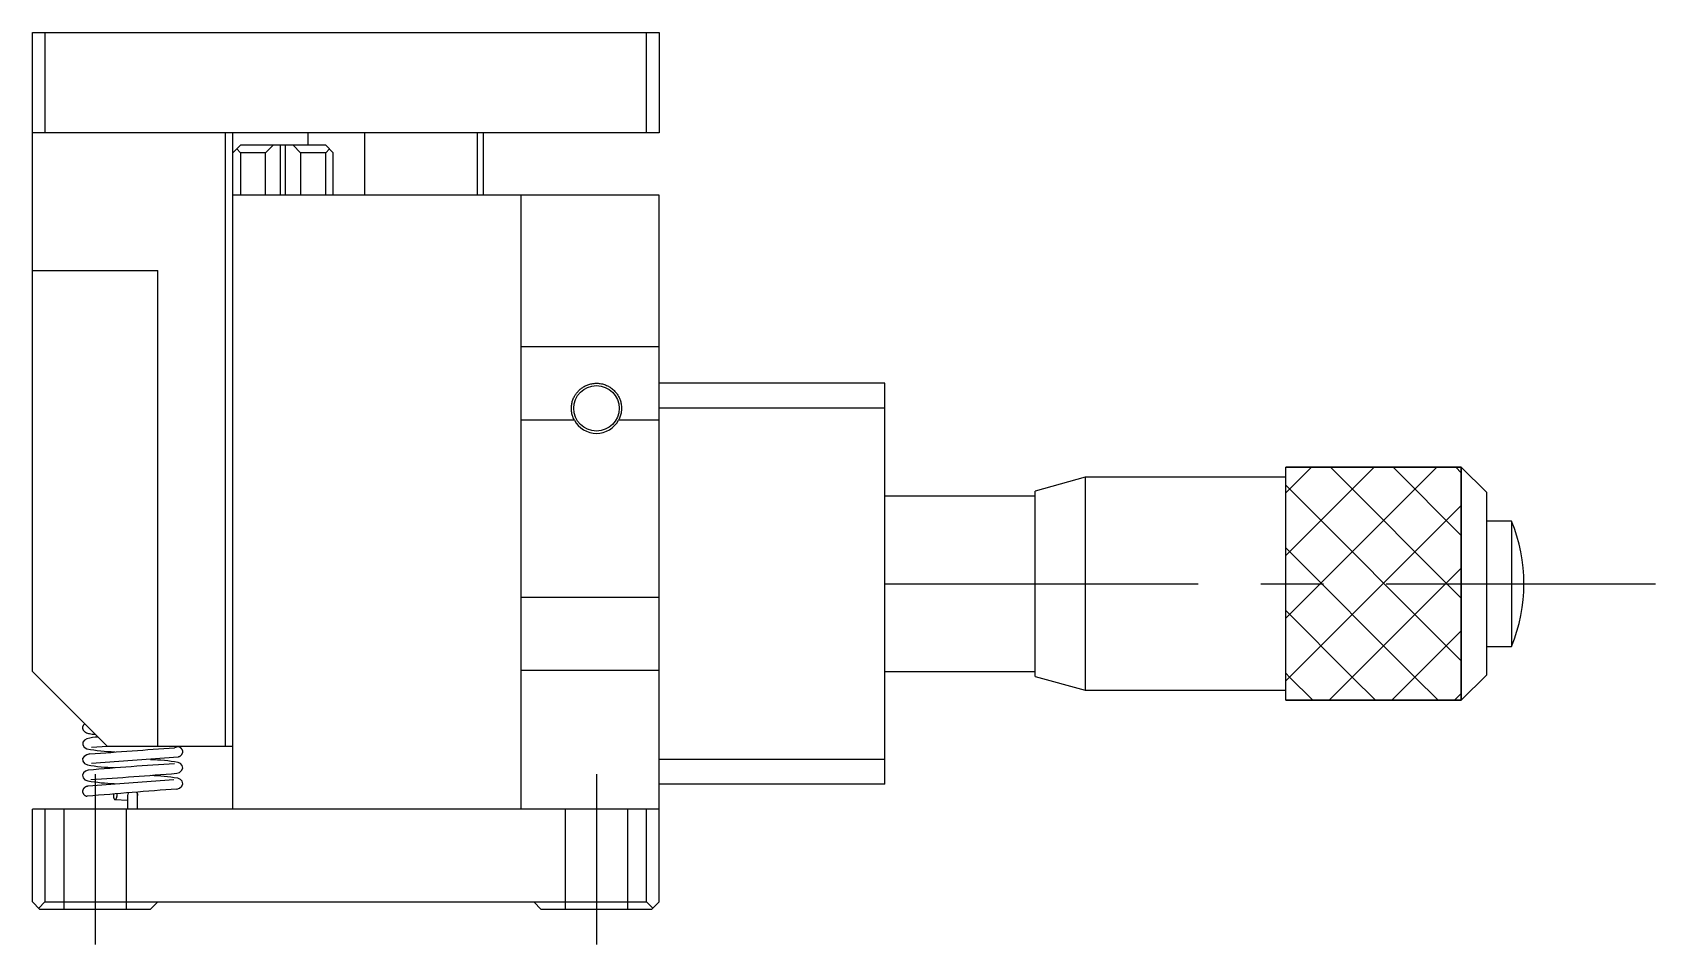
# Model space of a CAD drawing. Extents: x -35 to 326, y 23 to 241.
# Drawn here: x 91.3 to 156, y 60.2 to 96.6 of the extents above; entities that cross this region are included whole.
import ezdxf

# ---------------------------------------------------------------- set-up
doc = ezdxf.new("R2010")
doc.units = 0
doc.header["$LTSCALE"] = 10
doc.linetypes.add('CENTER', pattern=[2, 1.25, -0.25, 0.25, -0.25])
doc.linetypes.add('DASHED', pattern=[3.5, 2, -1.5])
doc.layers.get('0').update_dxf_attribs({"linetype": 'CONTINUOUS'})
doc.layers.add('CENTER', color=1, linetype='CENTER')

msp = doc.modelspace()

# ---------------------------------------------------------------- linework, layer by layer
at = {"color": 7, "linetype": 'CONTINUOUS'}
for p, q in [((91.299243, 96.612452), (116.299243, 96.612452)), ((91.299243, 71.112452), (91.299243, 96.612452)), ((91.799243, 96.612452), (91.799243, 92.612452)), ((115.799243, 92.612452), (115.799243, 96.612452)), ((116.299243, 96.612452), (116.299243, 92.612452)), ((116.299243, 92.612452), (91.299243, 92.612452)), ((98.999243, 68.112452), (98.999243, 92.612452)), ((99.299243, 65.612452), (99.299243, 92.612452)), ((102.299243, 92.112452), (102.299243, 92.612452)), ((104.549243, 92.612452), (104.549243, 90.112452)), ((109.049243, 90.112452), (109.049243, 92.612452)), ((109.299243, 90.112452), (109.299243, 92.612452)), ((99.599243, 92.112452), (99.299243, 91.812452)), ((99.449243, 91.962452), (99.599243, 91.812452)), ((102.999243, 92.112452), (99.599243, 92.112452)), ((100.600194, 91.812452), (100.900194, 92.112452)), ((101.199243, 90.112452), (101.199243, 92.112452)), ((101.399243, 90.112452), (101.399243, 92.112452)), ((101.698291, 92.112452), (101.998291, 91.812452)), ((102.999243, 92.112452), (103.299243, 91.812452)), ((102.999243, 91.812452), (103.149243, 91.962452)), ((100.600194, 91.812452), (99.599243, 91.812452)), ((99.599243, 91.812452), (99.599243, 90.112452)), ((100.600194, 90.112452), (100.600194, 91.812452)), ((102.999243, 91.812452), (101.998291, 91.812452)), ((101.998291, 91.812452), (101.998291, 90.112452)), ((102.999243, 90.112452), (102.999243, 91.812452)), ((103.299243, 90.112452), (103.299243, 91.812452)), ((116.299243, 90.112452), (99.299243, 90.112452)), ((110.799243, 65.612452), (110.799243, 90.112452)), ((116.299243, 61.912452), (116.299243, 90.112452)), ((91.299243, 87.112452), (96.299243, 87.112452)), ((96.299243, 68.112452), (96.299243, 87.112452)), ((110.799243, 84.082146), (116.299243, 84.082146)), ((112.99987, 82.213287), (113.017474, 82.236021)), ((113.017474, 82.236021), (113.039653, 82.262853)), ((113.039653, 82.262853), (113.062801, 82.288952)), ((113.062801, 82.288952), (113.086872, 82.314256)), ((113.086872, 82.314256), (113.120594, 82.346915)), ((113.120594, 82.346915), (113.147167, 82.370606)), ((113.147167, 82.370606), (113.17283, 82.391944)), ((113.17283, 82.391944), (113.199206, 82.412425)), ((113.199206, 82.412425), (113.224406, 82.430721)), ((113.224406, 82.430721), (113.250173, 82.448229)), ((113.250173, 82.448229), (113.279766, 82.466936)), ((113.279766, 82.466936), (113.310002, 82.484601)), ((113.310002, 82.484601), (113.346649, 82.504169)), ((113.346649, 82.504169), (113.384083, 82.522201)), ((113.384083, 82.522201), (113.421726, 82.538455)), ((113.421726, 82.538455), (113.460006, 82.553154)), ((113.460006, 82.553154), (113.499025, 82.566323)), ((113.499025, 82.566323), (113.538553, 82.577875)), ((113.538553, 82.577875), (113.57871, 82.587832)), ((113.57871, 82.587832), (113.619244, 82.596119)), ((113.619244, 82.596119), (113.660263, 82.602747)), ((113.660263, 82.602747), (113.701523, 82.607666)), ((113.701523, 82.607666), (113.743212, 82.610881)), ((113.743212, 82.610881), (113.785, 82.612351)), ((113.785, 82.612351), (113.826996, 82.612067)), ((113.826996, 82.612067), (113.868944, 82.61002)), ((113.868944, 82.61002), (113.91097, 82.606191)), ((113.91097, 82.606191), (113.952796, 82.600593)), ((113.952796, 82.600593), (113.994534, 82.593197)), ((113.994534, 82.593197), (114.035922, 82.58404)), ((114.035922, 82.58404), (114.077816, 82.572867)), ((114.077816, 82.572867), (114.119187, 82.559889)), ((114.119187, 82.559889), (114.159868, 82.545163)), ((114.159868, 82.545163), (114.199872, 82.528693)), ((114.199872, 82.528693), (114.237898, 82.511108)), ((114.237898, 82.511108), (114.27515, 82.491948)), ((114.27515, 82.491948), (114.310064, 82.472139)), ((114.310064, 82.472139), (114.344146, 82.450951)), ((114.344146, 82.450951), (114.378547, 82.427564)), ((114.378547, 82.427564), (114.411929, 82.402779)), ((114.411929, 82.402779), (114.444378, 82.376521)), ((114.444378, 82.376521), (114.475676, 82.348957)), ((114.475676, 82.348957), (114.505915, 82.319993)), ((114.505915, 82.319993), (114.534876, 82.289832)), ((114.534876, 82.289832), (114.562634, 82.258388)), ((114.562634, 82.258388), (114.588995, 82.225879)), ((125.299243, 82.612453), (116.299243, 82.612452)), ((125.299243, 66.612452), (125.299243, 82.612453)), ((112.799459, 81.633142), (112.801238, 81.675585)), ((112.799471, 81.591153), (112.799459, 81.633142)), ((112.801211, 81.549737), (112.799471, 81.591153)), ((112.801238, 81.675585), (112.805099, 81.72051)), ((112.805099, 81.72051), (112.811062, 81.765748)), ((112.811062, 81.765748), (112.817782, 81.804114)), ((112.817782, 81.804114), (112.826017, 81.842303)), ((112.826017, 81.842303), (112.835827, 81.880464)), ((112.835827, 81.880464), (112.846999, 81.917788)), ((112.846999, 81.917788), (112.859712, 81.954916)), ((112.859712, 81.954916), (112.873623, 81.990907)), ((112.873623, 81.990907), (112.889008, 82.026546)), ((112.889008, 82.026546), (112.905601, 82.061233)), ((112.905601, 82.061233), (112.923605, 82.09542)), ((112.923605, 82.09542), (112.937362, 82.119563)), ((112.937362, 82.119563), (112.951826, 82.143381)), ((112.951826, 82.143381), (112.967046, 82.166932)), ((112.967046, 82.166932), (112.982958, 82.190102)), ((112.982958, 82.190102), (112.99987, 82.213287)), ((114.588995, 82.225879), (114.609465, 82.198574)), ((114.609465, 82.198574), (114.628946, 82.170657)), ((114.628946, 82.170657), (114.647876, 82.141433)), ((114.647876, 82.141433), (114.665722, 82.111666)), ((114.665722, 82.111666), (114.682958, 82.080477)), ((114.682958, 82.080477), (114.699008, 82.048828)), ((114.699008, 82.048828), (114.714147, 82.016122)), ((114.714147, 82.016122), (114.72803, 81.983066)), ((114.72803, 81.983066), (114.74074, 81.949473)), ((114.74074, 81.949473), (114.754266, 81.908983)), ((114.754266, 81.908983), (114.765999, 81.868152)), ((114.765999, 81.868152), (114.775908, 81.82722)), ((114.775908, 81.82722), (114.784045, 81.786131)), ((114.784045, 81.786131), (114.7904, 81.745147)), ((114.7904, 81.745147), (114.795023, 81.704217)), ((114.795023, 81.704217), (114.797935, 81.663579)), ((114.798991, 81.590009), (114.797516, 81.553711)), ((114.797935, 81.663579), (114.799142, 81.626608)), ((114.799142, 81.626608), (114.798991, 81.590009)), ((125.299243, 81.612452), (116.299243, 81.612452)), ((112.916414, 81.142759), (110.799243, 81.142759)), ((112.804093, 81.514081), (112.801211, 81.549737)), ((112.808196, 81.478941), (112.804093, 81.514081)), ((112.813155, 81.44623), (112.808196, 81.478941)), ((112.82298, 81.395867), (112.813155, 81.44623)), ((112.835154, 81.346873), (112.82298, 81.395867)), ((112.844096, 81.316322), (112.835154, 81.346873)), ((112.853902, 81.28637), (112.844096, 81.316322)), ((112.872588, 81.236538), (112.853902, 81.28637)), ((112.893495, 81.188635), (112.872588, 81.236538)), ((112.916414, 81.142759), (112.893495, 81.188635)), ((114.702924, 81.184246), (114.682072, 81.142759)), ((116.299243, 81.142759), (114.682072, 81.142759)), ((114.720475, 81.22344), (114.702924, 81.184246)), ((114.736524, 81.263878), (114.720475, 81.22344)), ((114.749658, 81.301469), (114.736524, 81.263878)), ((114.761423, 81.340039), (114.749658, 81.301469)), ((114.771715, 81.379432), (114.761423, 81.340039)), ((114.779191, 81.413198), (114.771715, 81.379432)), ((114.785558, 81.447583), (114.779191, 81.413198)), ((114.790757, 81.482457), (114.785558, 81.447583)), ((114.794762, 81.517887), (114.790757, 81.482457)), ((114.797516, 81.553711), (114.794762, 81.517887)), ((141.299243, 79.247336), (141.299243, 79.262453)), ((148.299243, 74.237812), (148.299243, 79.262453)), ((149.299243, 78.262453), (148.299243, 79.262453)), ((133.299243, 78.862453), (131.299243, 78.312453)), ((141.299243, 78.862453), (133.299243, 78.862453)), ((133.299243, 78.862453), (133.299243, 70.362453)), ((131.299243, 78.112453), (125.299243, 78.112452)), ((131.299243, 70.912453), (131.299243, 78.312453)), ((149.299243, 78.262453), (149.299243, 70.962453)), ((150.299243, 77.112453), (149.299243, 77.112453)), ((150.299243, 77.112453), (150.299243, 72.112453)), ((110.799243, 74.082146), (116.299243, 74.082146)), ((149.299243, 72.112453), (150.299243, 72.112453)), ((91.299243, 71.112452), (94.299243, 68.112452)), ((116.299243, 71.142759), (110.799243, 71.142759)), ((125.299243, 71.112452), (131.299243, 71.112453)), ((131.299243, 70.912453), (133.299243, 70.362453)), ((148.299243, 69.962453), (149.299243, 70.962453)), ((133.299243, 70.362453), (141.299243, 70.362453)), ((93.296055, 68.870432), (93.295894, 68.865175)), ((93.295894, 68.865175), (93.295904, 68.85993)), ((93.295904, 68.85993), (93.296081, 68.854699)), ((93.296391, 68.875697), (93.296055, 68.870432)), ((93.296081, 68.854699), (93.296422, 68.849486)), ((93.296906, 68.880967), (93.296391, 68.875697)), ((93.296422, 68.849486), (93.29703, 68.843369)), ((93.298037, 68.889037), (93.296906, 68.880967)), ((93.29703, 68.843369), (93.297857, 68.837284)), ((93.297857, 68.837284), (93.298899, 68.831237)), ((93.299568, 68.897035), (93.298037, 68.889037)), ((93.298899, 68.831237), (93.300152, 68.825231)), ((93.30146, 68.904847), (93.299568, 68.897035)), ((93.300152, 68.825231), (93.302344, 68.816576)), ((93.303685, 68.912467), (93.30146, 68.904847)), ((93.302344, 68.816576), (93.304967, 68.808027)), ((93.306216, 68.919891), (93.303685, 68.912467)), ((93.304967, 68.808027), (93.308013, 68.799594)), ((93.309029, 68.927115), (93.306216, 68.919891)), ((93.308013, 68.799594), (93.311479, 68.791287)), ((93.3121, 68.934136), (93.309029, 68.927115)), ((93.311479, 68.791287), (93.31536, 68.783113)), ((93.315984, 68.942068), (93.3121, 68.934136)), ((93.31536, 68.783113), (93.319654, 68.775081)), ((93.320162, 68.949722), (93.315984, 68.942068)), ((93.319654, 68.775081), (93.324361, 68.767198)), ((93.324609, 68.957096), (93.320162, 68.949722)), ((93.324361, 68.767198), (93.33407, 68.75315)), ((93.329301, 68.964192), (93.324609, 68.957096)), ((93.334217, 68.971012), (93.329301, 68.964192)), ((93.33407, 68.75315), (93.345194, 68.739653)), ((93.339339, 68.97756), (93.334217, 68.971012)), ((93.34738, 68.986883), (93.339339, 68.97756)), ((93.345194, 68.739653), (93.357769, 68.726731)), ((93.355813, 68.995623), (93.34738, 68.986883)), ((93.364611, 69.003802), (93.355813, 68.995623)), ((93.357769, 68.726731), (93.385862, 68.703681)), ((93.373759, 69.011447), (93.364611, 69.003802)), ((93.389104, 69.02263), (93.373759, 69.011447)), ((93.385862, 68.703681), (93.417747, 68.683762)), ((93.417747, 68.683762), (93.453048, 68.666747)), ((93.453048, 68.666747), (93.491544, 68.652326)), ((93.491544, 68.652326), (93.533142, 68.640146)), ((93.533142, 68.640146), (93.577863, 68.629824)), ((93.307362, 68.287571), (93.302671, 68.180781)), ((93.302671, 68.180781), (93.361305, 68.09034)), ((93.37201, 68.370461), (93.307362, 68.287571)), ((93.361305, 68.09034), (93.474056, 68.024978)), ((93.46506, 68.420234), (93.37201, 68.370461)), ((93.589484, 68.45413), (93.46506, 68.420234)), ((93.577863, 68.629824), (93.625821, 68.62098)), ((93.690197, 68.470616), (93.589484, 68.45413)), ((93.625821, 68.62098), (93.686131, 68.612046)), ((93.656207, 68.086982), (94.288364, 68.123187)), ((93.686131, 68.612046), (93.751549, 68.604114)), ((93.807084, 68.484436), (93.690197, 68.470616)), ((93.751549, 68.604114), (93.813745, 68.597623)), ((93.916322, 68.494824), (93.807084, 68.484436)), ((99.299243, 68.112452), (94.299243, 68.112452)), ((97.079473, 68.104782), (96.960761, 68.069257)), ((97.08017, 68.108104), (97.078227, 68.11246)), ((97.086565, 68.105302), (97.079473, 68.104782)), ((97.093745, 68.105493), (97.086565, 68.105302)), ((97.101005, 68.105353), (97.093745, 68.105493)), ((97.108336, 68.104878), (97.101005, 68.105353)), ((97.115729, 68.104068), (97.108336, 68.104878)), ((97.123175, 68.10292), (97.115729, 68.104068)), ((97.130663, 68.101433), (97.123175, 68.10292)), ((97.138181, 68.099607), (97.130663, 68.101433)), ((97.146797, 68.097103), (97.138181, 68.099607)), ((97.155419, 68.094157), (97.146797, 68.097103)), ((97.164029, 68.090767), (97.155419, 68.094157)), ((97.172606, 68.086937), (97.164029, 68.090767)), ((97.181129, 68.082669), (97.172606, 68.086937)), ((97.189575, 68.077965), (97.181129, 68.082669)), ((97.197918, 68.072831), (97.189575, 68.077965)), ((97.206136, 68.067271), (97.197918, 68.072831)), ((97.214199, 68.061292), (97.206136, 68.067271)), ((97.222082, 68.054901), (97.214199, 68.061292)), ((97.229754, 68.048105), (97.222082, 68.054901)), ((97.237186, 68.040913), (97.229754, 68.048105)), ((97.244344, 68.033336), (97.237186, 68.040913)), ((97.251196, 68.025384), (97.244344, 68.033336)), ((97.256913, 68.018129), (97.251196, 68.025384)), ((97.262344, 68.010605), (97.256913, 68.018129)), ((97.267464, 68.002821), (97.262344, 68.010605)), ((97.272248, 67.994788), (97.267464, 68.002821)), ((97.276667, 67.986517), (97.272248, 67.994788)), ((93.356266, 67.723598), (93.301699, 67.635427)), ((93.301699, 67.635427), (93.307839, 67.529589)), ((93.307839, 67.529589), (93.379712, 67.435914)), ((93.462, 67.785417), (93.356266, 67.723598)), ((93.379712, 67.435914), (93.496256, 67.38136)), ((93.589574, 67.819891), (93.462, 67.785417)), ((93.650621, 67.448861), (97.111544, 67.706677)), ((97.204896, 67.435378), (97.105707, 67.481023)), ((97.111544, 67.706677), (97.119302, 67.707578)), ((97.119302, 67.707578), (97.126985, 67.708864)), ((97.126985, 67.708864), (97.134584, 67.710519)), ((97.134584, 67.710519), (97.142091, 67.712526)), ((97.142091, 67.712526), (97.149496, 67.714871)), ((97.149496, 67.714871), (97.156792, 67.717537)), ((97.156792, 67.717537), (97.165391, 67.721142)), ((97.165391, 67.721142), (97.173808, 67.725164)), ((97.173808, 67.725164), (97.182031, 67.729579)), ((97.182031, 67.729579), (97.190046, 67.734363)), ((97.190046, 67.734363), (97.197842, 67.739493)), ((97.197842, 67.739493), (97.206299, 67.745622)), ((97.275626, 67.354089), (97.204896, 67.435378)), ((97.206299, 67.745622), (97.21445, 67.752125)), ((97.21445, 67.752125), (97.222282, 67.758972)), ((97.222282, 67.758972), (97.22978, 67.766134)), ((97.22978, 67.766134), (97.23693, 67.773582)), ((97.23693, 67.773582), (97.243602, 67.781149)), ((97.243602, 67.781149), (97.249914, 67.78894)), ((97.249914, 67.78894), (97.255856, 67.79693)), ((97.255856, 67.79693), (97.261417, 67.805095)), ((97.261417, 67.805095), (97.267262, 67.814557)), ((97.267262, 67.814557), (97.272588, 67.824183)), ((97.272588, 67.824183), (97.277382, 67.83394)), ((97.292991, 67.248275), (97.275626, 67.354089)), ((97.280695, 67.978019), (97.276667, 67.986517)), ((97.277382, 67.83394), (97.281633, 67.843799)), ((97.284301, 67.969307), (97.280695, 67.978019)), ((97.281633, 67.843799), (97.284636, 67.851739)), ((97.287457, 67.960393), (97.284301, 67.969307)), ((97.284636, 67.851739), (97.287278, 67.85971)), ((97.287278, 67.85971), (97.289556, 67.867698)), ((97.289636, 67.953126), (97.287457, 67.960393)), ((97.289556, 67.867698), (97.291464, 67.87569)), ((97.29149, 67.945746), (97.289636, 67.953126)), ((97.291464, 67.87569), (97.292998, 67.883673)), ((97.293003, 67.938261), (97.29149, 67.945746)), ((97.292998, 67.883673), (97.294154, 67.891632)), ((97.294157, 67.930678), (97.293003, 67.938261)), ((97.294154, 67.891632), (97.294929, 67.899558)), ((97.294935, 67.923007), (97.294157, 67.930678)), ((97.294929, 67.899558), (97.29532, 67.907436)), ((97.295322, 67.915256), (97.294935, 67.923007)), ((97.29532, 67.907436), (97.295322, 67.915256)), ((116.299243, 67.612452), (125.299243, 67.612452)), ((93.337449, 67.067355), (93.296965, 66.968875)), ((93.296965, 66.968875), (93.322403, 66.862849)), ((93.322403, 66.862849), (93.389753, 66.787919)), ((93.421653, 67.13731), (93.337449, 67.067355)), ((93.389753, 66.787919), (93.505141, 66.740523)), ((93.518375, 67.173269), (93.421653, 67.13731)), ((96.944562, 66.783031), (93.517907, 66.527372)), ((97.056384, 67.049148), (97.165542, 67.084452)), ((97.201273, 66.802542), (97.092936, 66.850759)), ((97.165542, 67.084452), (97.25146, 67.155143)), ((97.270308, 66.727883), (97.201273, 66.802542)), ((97.25146, 67.155143), (97.292991, 67.248275)), ((97.2945, 66.624028), (97.270308, 66.727883)), ((93.29741, 66.331721), (93.297347, 66.324037)), ((93.297347, 66.324037), (93.297658, 66.316396)), ((93.297863, 66.339438), (93.29741, 66.331721)), ((93.297658, 66.316396), (93.298327, 66.308809)), ((93.298548, 66.345886), (93.297863, 66.339438)), ((93.298327, 66.308809), (93.299339, 66.301286)), ((93.299512, 66.352342), (93.298548, 66.345886)), ((93.299339, 66.301286), (93.30068, 66.293837)), ((93.300753, 66.358801), (93.299512, 66.352342)), ((93.30068, 66.293837), (93.302334, 66.286472)), ((93.302267, 66.365256), (93.300753, 66.358801)), ((93.304053, 66.371701), (93.302267, 66.365256)), ((93.302334, 66.286472), (93.304287, 66.2792)), ((93.306107, 66.37813), (93.304053, 66.371701)), ((93.304287, 66.2792), (93.306526, 66.272029)), ((93.308921, 66.385813), (93.306107, 66.37813)), ((93.306526, 66.272029), (93.309037, 66.264968)), ((93.312111, 66.393451), (93.308921, 66.385813)), ((93.309037, 66.264968), (93.312539, 66.256309)), ((93.315671, 66.401032), (93.312111, 66.393451)), ((93.312539, 66.256309), (93.316421, 66.247849)), ((93.319594, 66.408541), (93.315671, 66.401032)), ((93.316421, 66.247849), (93.320659, 66.239603)), ((93.323874, 66.415967), (93.319594, 66.408541)), ((93.320659, 66.239603), (93.32523, 66.231584)), ((93.328503, 66.423296), (93.323874, 66.415967)), ((93.32523, 66.231584), (93.330833, 66.222713)), ((93.333473, 66.430513), (93.328503, 66.423296)), ((93.330833, 66.222713), (93.336811, 66.214172)), ((93.338777, 66.437605), (93.333473, 66.430513)), ((93.336811, 66.214172), (93.343133, 66.205977)), ((93.344406, 66.444557), (93.338777, 66.437605)), ((93.343133, 66.205977), (93.349769, 66.198144)), ((93.35035, 66.451354), (93.344406, 66.444557)), ((93.349769, 66.198144), (93.356692, 66.190686)), ((93.357243, 66.458631), (93.35035, 66.451354)), ((93.356692, 66.190686), (93.363875, 66.183615)), ((93.364494, 66.465681), (93.357243, 66.458631)), ((93.363875, 66.183615), (93.371292, 66.176943)), ((93.372089, 66.472481), (93.364494, 66.465681)), ((93.371292, 66.176943), (93.37892, 66.170681)), ((93.380015, 66.479007), (93.372089, 66.472481)), ((93.37892, 66.170681), (93.386734, 66.164836)), ((93.388408, 66.485348), (93.380015, 66.479007)), ((93.386734, 66.164836), (93.394714, 66.159418)), ((93.397111, 66.491357), (93.388408, 66.485348)), ((93.394714, 66.159418), (93.402838, 66.154433)), ((93.406107, 66.497008), (93.397111, 66.491357)), ((93.402838, 66.154433), (93.411087, 66.149887)), ((93.415377, 66.502273), (93.406107, 66.497008)), ((93.411087, 66.149887), (93.419442, 66.145786)), ((93.424904, 66.507126), (93.415377, 66.502273)), ((93.419442, 66.145786), (93.427886, 66.142133)), ((93.43361, 66.511088), (93.424904, 66.507126)), ((93.427886, 66.142133), (93.436401, 66.138931)), ((93.442491, 66.514678), (93.43361, 66.511088)), ((93.436401, 66.138931), (93.444972, 66.136183)), ((93.451531, 66.517875), (93.442491, 66.514678)), ((93.444972, 66.136183), (93.453585, 66.13389)), ((93.460714, 66.520657), (93.451531, 66.517875)), ((93.453585, 66.13389), (93.462225, 66.132052)), ((93.470026, 66.523003), (93.460714, 66.520657)), ((93.462225, 66.132052), (93.470881, 66.13067)), ((93.477871, 66.524607), (93.470026, 66.523003)), ((93.470881, 66.13067), (93.47954, 66.129742)), ((93.485784, 66.52588), (93.477871, 66.524607)), ((93.47954, 66.129742), (93.48819, 66.129266)), ((93.493755, 66.526807), (93.485784, 66.52588)), ((93.501772, 66.527374), (93.493755, 66.526807)), ((93.509827, 66.527567), (93.501772, 66.527374)), ((93.517907, 66.527372), (93.509827, 66.527567)), ((94.528231, 66.188969), (94.528024, 66.173378)), ((94.528024, 66.173378), (94.528293, 66.157952)), ((94.528913, 66.204632), (94.528231, 66.188969)), ((94.528293, 66.157952), (94.529036, 66.142789)), ((94.531456, 66.233699), (94.528913, 66.204632)), ((94.529036, 66.142789), (94.530249, 66.127979)), ((94.530249, 66.127979), (94.531924, 66.113615)), ((94.531924, 66.113615), (94.534051, 66.099786)), ((94.534051, 66.099786), (94.536617, 66.086576)), ((94.536617, 66.086576), (94.539606, 66.074066)), ((94.539606, 66.074066), (94.543, 66.062333)), ((94.543, 66.062333), (94.546777, 66.051451)), ((94.546777, 66.051451), (94.550915, 66.041484)), ((94.640793, 66.036312), (94.646085, 66.045756)), ((94.646085, 66.045756), (94.651125, 66.056155)), ((94.651125, 66.056155), (94.655883, 66.067446)), ((94.655883, 66.067446), (94.660329, 66.079558)), ((94.660329, 66.079558), (94.664435, 66.092417)), ((94.664435, 66.092417), (94.668176, 66.105943)), ((94.668176, 66.105943), (94.67153, 66.120053)), ((94.67153, 66.120053), (94.674475, 66.134659)), ((94.674475, 66.134659), (94.676993, 66.149672)), ((94.676993, 66.149672), (94.679068, 66.164998)), ((94.679068, 66.164998), (94.680689, 66.180543)), ((94.680689, 66.180543), (94.681844, 66.19621)), ((94.681844, 66.19621), (94.682496, 66.242883)), ((95.095686, 66.160644), (95.095686, 65.612456)), ((95.450922, 66.286745), (95.461099, 66.273065)), ((95.461099, 66.273065), (95.470073, 66.258568)), ((95.470073, 66.258568), (95.477779, 66.243359)), ((95.477779, 66.243359), (95.484163, 66.227549)), ((95.484163, 66.227549), (95.489176, 66.211253)), ((95.489176, 66.211253), (95.492784, 66.194589)), ((95.492784, 66.194589), (95.494959, 66.177678)), ((95.494959, 66.177678), (95.495686, 66.160644)), ((95.495686, 65.612456), (95.495686, 66.160644)), ((97.062618, 66.417008), (97.170758, 66.456962)), ((97.170758, 66.456962), (97.257291, 66.529501)), ((97.257291, 66.529501), (97.2945, 66.624028)), ((125.299243, 66.612452), (116.299243, 66.612452)), ((116.299243, 65.612456), (91.299243, 65.612456)), ((91.299243, 61.912452), (91.299243, 65.612452)), ((91.799243, 65.612452), (91.799243, 61.912452)), ((94.550915, 66.041484), (94.555389, 66.032496)), ((94.555389, 66.032496), (94.560169, 66.024541)), ((94.560169, 66.024541), (94.565228, 66.017668)), ((94.565228, 66.017668), (94.570534, 66.01192)), ((94.570534, 66.01192), (94.576055, 66.007331)), ((94.576055, 66.007331), (94.581756, 66.003931)), ((94.581756, 66.003931), (94.587602, 66.00174)), ((94.587602, 66.00174), (94.593557, 66.000771)), ((94.593557, 66.000771), (94.599598, 66.001032)), ((94.593557, 66.000771), (95.095773, 65.971443)), ((94.599598, 66.001032), (94.605674, 66.002525)), ((94.605674, 66.002525), (94.611749, 66.00524)), ((94.611749, 66.00524), (94.617784, 66.009162)), ((94.617784, 66.009162), (94.623742, 66.014264)), ((94.623742, 66.014264), (94.629587, 66.020517)), ((94.629587, 66.020517), (94.635282, 66.027882)), ((94.635282, 66.027882), (94.640793, 66.036312)), ((115.799243, 61.912452), (115.799243, 65.612452)), ((91.599243, 61.612452), (91.299243, 61.912452)), ((91.799243, 61.912452), (91.549243, 61.662452)), ((95.999243, 61.612452), (91.599243, 61.612452)), ((91.799243, 61.912452), (115.799243, 61.912452)), ((95.999243, 61.612452), (96.299243, 61.912452)), ((111.299243, 61.912452), (111.599243, 61.612452)), ((115.999243, 61.612452), (111.599243, 61.612452)), ((116.049243, 61.662452), (115.799243, 61.912452)), ((115.999243, 61.612452), (116.299243, 61.912452))]:
    msp.add_line(p, q, dxfattribs=at)
at = {"color": 3, "linetype": 'CONTINUOUS'}
for p, q in [((148.299243, 79.262453), (141.299243, 79.262453)), ((141.299243, 75.736033), (144.825662, 79.262453)), ((141.299243, 73.236033), (147.325662, 79.262453)), ((141.299243, 69.962453), (141.299243, 79.262453)), ((141.299243, 79.262453), (148.299243, 79.262453)), ((141.299243, 78.236033), (142.325662, 79.262452)), ((141.299243, 69.962453), (141.299243, 79.247336)), ((143.075852, 79.262452), (148.299243, 74.039062)), ((145.575852, 79.262453), (148.299243, 76.539062)), ((148.075852, 79.262453), (148.299243, 79.039062)), ((148.299243, 79.262453), (148.299243, 69.962453)), ((141.299243, 78.539062), (148.299243, 71.539062)), ((141.450757, 70.887548), (148.299243, 77.736033)), ((141.299243, 76.039062), (146.450757, 70.887548)), ((143.950757, 70.887548), (148.299243, 75.236033)), ((148.299243, 69.962453), (148.299243, 74.237812)), ((141.299243, 73.539062), (143.950757, 70.887548)), ((146.450757, 70.887548), (148.299243, 72.736033)), ((141.299243, 71.039062), (141.450757, 70.887548)), ((141.299243, 70.736033), (141.450757, 70.887548)), ((141.450757, 70.887548), (142.375852, 69.962452)), ((143.025662, 69.962452), (143.950757, 70.887548)), ((143.950757, 70.887548), (144.875852, 69.962453)), ((145.525662, 69.962453), (146.450757, 70.887548)), ((146.450757, 70.887548), (147.375852, 69.962453)), ((141.299243, 69.962453), (148.299243, 69.962453)), ((148.299243, 69.962453), (141.299243, 69.962453)), ((148.025662, 69.962453), (148.299243, 70.236033))]:
    msp.add_line(p, q, dxfattribs=at)
at = {"color": 3, "linetype": 'DASHED'}
for p, q in [((92.549243, 65.612456), (92.549243, 61.612452)), ((95.049243, 61.612452), (95.049243, 65.612456)), ((112.549243, 65.612456), (112.549243, 61.612452)), ((115.049243, 61.612452), (115.049243, 65.612456))]:
    msp.add_line(p, q, dxfattribs=at)
at = {"color": 7, "linetype": 'CONTINUOUS'}
msp.add_circle((113.799243, 81.612452), 0.906218, dxfattribs=at)
for centre, radius, start, end in [((113.799243, 81.612452), 1, 208.014425, 331.985575), ((144.299243, 74.612453), 6.5, 337.380135, 22.619865), ((94.72115, 74.456776), 6.551586, 259.02679609, 268.75641632), ((-369.959899, 6357.472446), 6306.711297, 274.2150971472, 274.2458076848), ((94.848708, 75.337931), 8.070697, 260.35310954, 268.08235785), ((106.776676, -89.036427), 156.771336, 93.58696309, 94.85135352), ((95.725882, 59.117941), 8.476146, 80.6311719, 88.06418169), ((94.912584, 75.697525), 9.066906, 261.06994816, 267.88499057), ((79.572636, 281.856051), 215.517255, 273.73785726, 274.65320977), ((95.69069, 57.902993), 9.056976, 81.093358, 87.96381331), ((113.906439, -165.167857), 232.196607, 94.15995872, 95.04483034), ((95.295686, 66.160644), 0.2, 147.338653, 180), ((95.295686, 66.160644), 0.2, 0, 39.081834)]:
    msp.add_arc(centre, radius, start, end, dxfattribs=at)
at = {"layer": 'CENTER', "color": 1, "linetype": 'CENTER'}
for p, q in [((125.299243, 74.612452), (156.049243, 74.612453)), ((93.799243, 67.012457), (93.799243, 60.212452)), ((113.799243, 67.012457), (113.799243, 60.212452))]:
    msp.add_line(p, q, dxfattribs=at)

doc.saveas('drawing.dxf')
